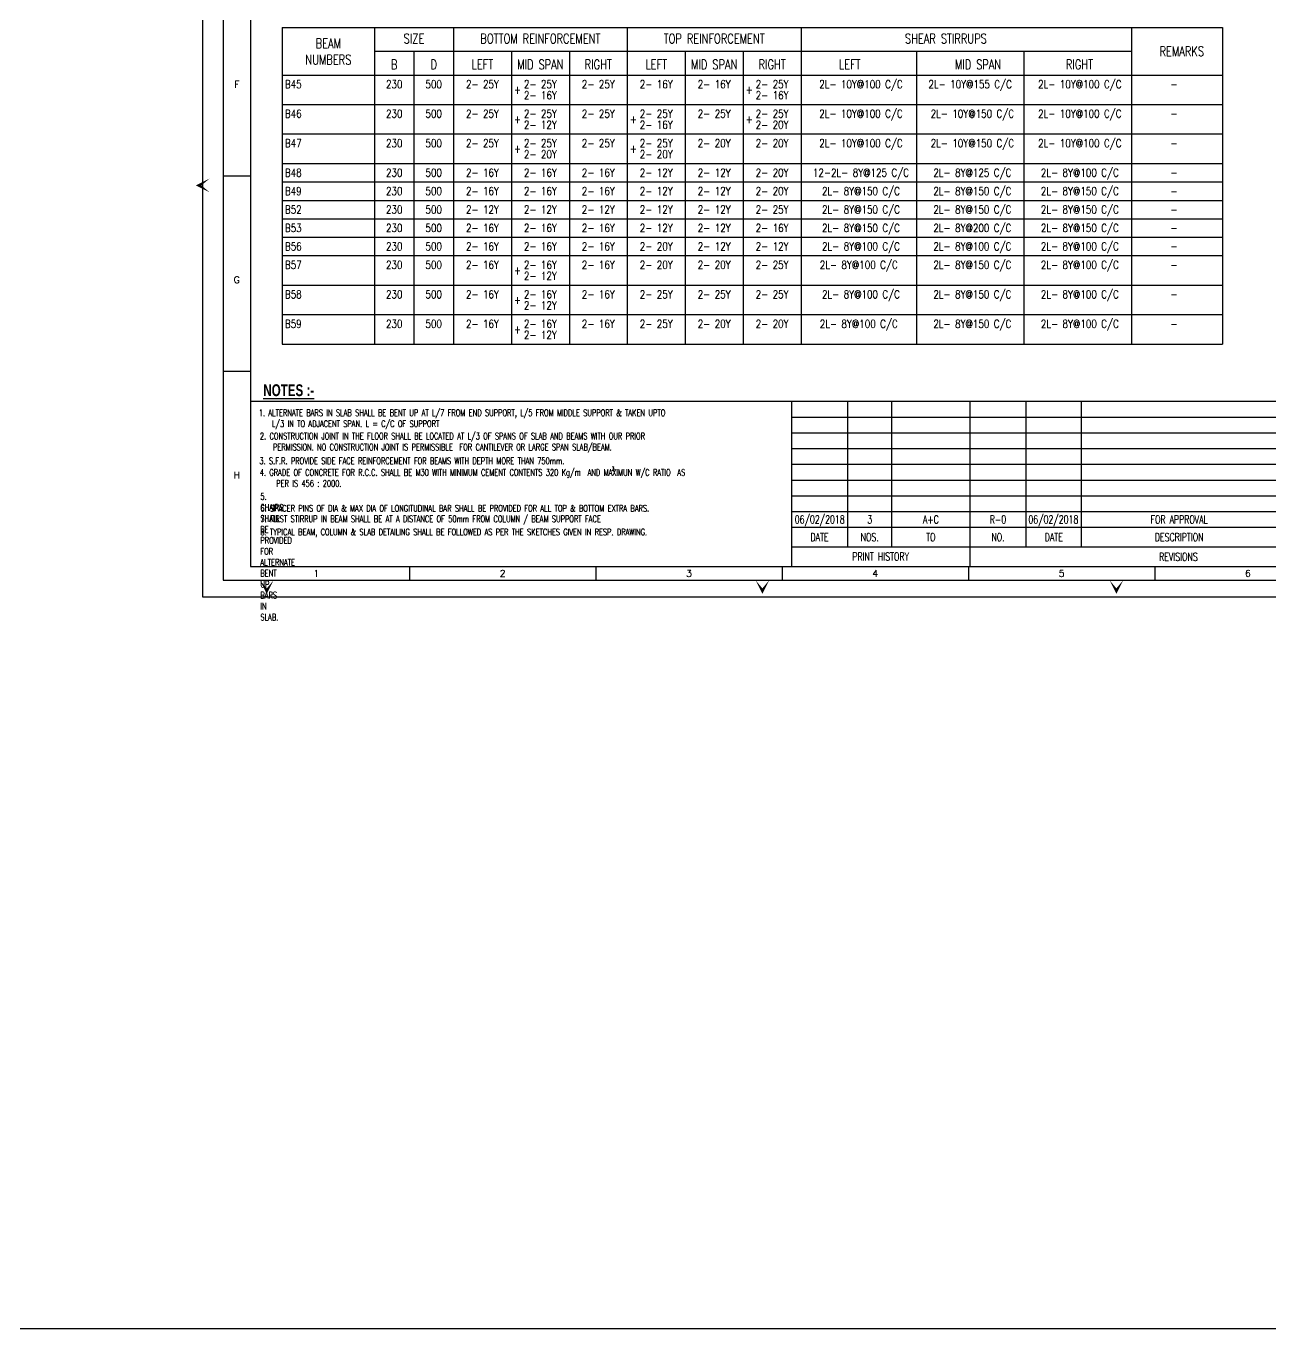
# Model space of a CAD drawing. Header units: millimetres. Extents: x 2659630 to 6742168, y -2425387 to -732288.
# Drawn here: x 4010577 to 4057811, y -1264311 to -1214830 of the extents above; entities that cross this region are included whole.
import ezdxf
from ezdxf.enums import TextEntityAlignment as Align

# ---------------------------------------------------------------- set-up
doc = ezdxf.new("R2010")
doc.units = ezdxf.units.MM
for name, color, linetype in [('FRAME TABLE', 5, 'Continuous'), ('PNA', 8, 'Continuous'), ('S-COLUMN NO', 2, 'Continuous'), ('S-GRIDE NO', 1, 'Continuous'), ('TEXT (SHEET)', 4, 'Continuous'), ('TEXT MIDIUM', 2, 'Continuous'), ('TEXT NORMAL', 4, 'Continuous'), ('TEXT SHEDULE BEAM', 4, 'Continuous')]:
    doc.layers.add(name, color=color, linetype=linetype)
doc.layers.add('TEXT', color=150, linetype='Continuous', lineweight=25)
doc.styles.add('Arial_B_1', font='arialbd.ttf', dxfattribs={"height": 100.682842})
doc.styles.add('ROMANS', font='r.shx', dxfattribs={"width": 0.7})

# ---------------------------------------------------------------- blocks, each defined once
blk = doc.blocks.new('FOLDER')
at = {"layer": 'PNA'}
for points in [[(-1250, 2500), (0, 0), (0, 1000)], [(1250, 2500), (0, 0), (0, 1000)]]:
    blk.add_solid(points, dxfattribs=at)
blk = doc.blocks.new('A1_SHEET.')
at = {"color": 1}
for p, q in [((828.5, 71.9), (17.5, 71.9)), ((216.12, 25.64), (435.51, 25.64)), ((216.12, 18.44), (434.78, 18.44))]:
    blk.add_line(p, q, dxfattribs=at)
for p, q in [((236.89, 18.44), (236.89, 71.9)), ((252.98, 18.44), (252.98, 71.9)), ((302.31, 18.44), (302.31, 71.9)), ((322.73, 18.44), (322.73, 71.9))]:
    blk.add_line(p, q)
at = {"color": 5, "linetype": 'ByBlock', "lineweight": -2}
for p, q in [((216.24, 66.12), (434.78, 66.12)), ((216.24, 60.33), (434.78, 60.33)), ((216.24, 54.55), (434.78, 54.55)), ((216.24, 48.77), (434.78, 48.77)), ((216.24, 42.98), (434.78, 42.98)), ((216.24, 37.2), (434.78, 37.2)), ((216.24, 31.42), (434.78, 31.42))]:
    blk.add_line(p, q, dxfattribs=at)
at = {"flags": 128}
blk.add_lwpolyline([(0, 0), (0, 594), (841, 594), (841, 0)], close=True, dxfattribs=at)
at = {"color": 1, "const_width": 0.575}
for points in [[(216.24, 11.33), (216.24, 71.9)], [(281.75, 11.33), (281.75, 71.9)]]:
    blk.add_lwpolyline(points, dxfattribs=at)
at = {"layer": 'PNA'}
for p, q in [((7.5, 154.7), (17.5, 154.7)), ((7.5, 82.95), (17.5, 82.95)), ((75.92, 11.2), (75.92, 6.2)), ((144.33, 11.2), (144.33, 6.2)), ((212.75, 11.2), (212.75, 6.2)), ((281.17, 11.2), (281.17, 6.2)), ((349.58, 11.2), (349.58, 6.2))]:
    blk.add_line(p, q, dxfattribs=at)
at = {"layer": 'PNA', "color": 1}
for points in [[(7.5, 6.2), (833.5, 6.2), (833.5, 587.8), (7.5, 587.8)], [(17.5, 11.2), (828.5, 11.2), (828.5, 582.8), (17.5, 582.8)]]:
    blk.add_lwpolyline(points, close=True, dxfattribs=at)
at = {"layer": 'PNA', "xscale": 0.0020000000001672, "yscale": 0.0020000000001672, "zscale": 0.0020000000001672, "rotation": 270}
blk.add_blockref('FOLDER', (-2.5, 151.2), dxfattribs=at)
at = {"layer": 'PNA', "xscale": 0.0020000000043068, "yscale": 0.0020000000043068, "zscale": 0.0020000000043068}
for p in [(23.5, 1.2), (205.5, 1.2), (335.5, 1.2)]:
    blk.add_blockref('FOLDER', p, dxfattribs=at)
at = {"layer": 'PNA', "style": 'ROMANS'}
for s, p in [('F', (12.5, 188.3)), ('G', (12.5, 116.55)), ('H', (12.5, 44.8)), ('1', (41.72, 8.7)), ('2', (110.13, 8.7)), ('3', (178.55, 8.7)), ('4', (246.97, 8.7)), ('5', (315.38, 8.7)), ('6', (383.8, 8.7))]:
    blk.add_text(s, height=2.5, dxfattribs=at).set_placement(p, align=Align.MIDDLE)
at = {"layer": 'TEXT (SHEET)', "color": 4, "style": 'ROMANS', "width": 0.7}
for s, p in [('DATE', (226.5, 22.04)), ('NOS.', (244.93, 22.04)), ('TO', (267.36, 22.04)), ('NO.', (292.03, 22.04)), ('DATE', (312.52, 22.04)), ('DESCRIPTION', (358.56, 22.04)), ('PRINT HISTORY', (248.93, 14.89)), ('REVISIONS', (358.27, 14.82))]:
    blk.add_text(s, height=3, dxfattribs=at).set_placement(p, align=Align.MIDDLE_CENTER)

msp = doc.modelspace()

# ---------------------------------------------------------------- linework, layer by layer
at = {"layer": 'FRAME TABLE', "color": 7}
for p, q in [((4020307.051, -1214889.246), (4056006.628, -1214889.246)), ((4020307.051, -1214889.246), (4020307.051, -1216689.246)), ((4023807.051, -1214889.246), (4023807.051, -1216689.246)), ((4026807.051, -1214889.246), (4026807.051, -1216689.246)), ((4033407.051, -1214889.246), (4033407.051, -1216689.246)), ((4040007.051, -1214889.246), (4040007.051, -1216689.246)), ((4052548.821, -1214889.246), (4052548.821, -1216689.246)), ((4056006.628, -1214889.246), (4056006.628, -1216689.246)), ((4025307.051, -1215789.246), (4025307.051, -1216689.246)), ((4029007.051, -1215789.246), (4029007.051, -1216689.246)), ((4031207.051, -1215789.246), (4031207.051, -1216689.246)), ((4035607.051, -1215789.246), (4035607.051, -1216689.246)), ((4037807.051, -1215789.246), (4037807.051, -1216689.246)), ((4044387.641, -1215789.246), (4044387.641, -1216689.246)), ((4048468.231, -1215789.246), (4048468.231, -1216689.246)), ((4020307.051, -1216689.246), (4020307.051, -1226909.246)), ((4020307.051, -1216689.246), (4056006.628, -1216689.246)), ((4020307.051, -1216689.246), (4056006.628, -1216689.246)), ((4023807.051, -1216689.246), (4023807.051, -1226909.246)), ((4025307.051, -1216689.246), (4025307.051, -1226909.246)), ((4026807.051, -1216689.246), (4026807.051, -1226909.246)), ((4029007.051, -1216689.246), (4029007.051, -1226909.246)), ((4031207.051, -1216689.246), (4031207.051, -1226909.246)), ((4033407.051, -1216689.246), (4033407.051, -1226909.246)), ((4035607.051, -1216689.246), (4035607.051, -1226909.246)), ((4037807.051, -1216689.246), (4037807.051, -1226909.246)), ((4040007.051, -1216689.246), (4040007.051, -1226909.246)), ((4044387.641, -1216689.246), (4044387.641, -1226909.246)), ((4048468.231, -1216689.246), (4048468.231, -1226909.246)), ((4052548.821, -1216689.246), (4052548.821, -1226909.246)), ((4056006.628, -1216689.246), (4056006.628, -1226909.246)), ((4020307.051, -1226909.246), (4056006.628, -1226909.246))]:
    msp.add_line(p, q, dxfattribs=at)
at = {"layer": 'FRAME TABLE'}
for p, q in [((4023807.051, -1215789.246), (4052548.821, -1215789.246)), ((4020307.051, -1217809.246), (4056006.628, -1217809.246)), ((4020307.051, -1218929.246), (4056006.628, -1218929.246)), ((4020307.051, -1220049.246), (4056006.628, -1220049.246)), ((4020307.051, -1220749.246), (4056006.628, -1220749.246)), ((4020307.051, -1221449.246), (4056006.628, -1221449.246)), ((4020307.051, -1222149.246), (4056006.628, -1222149.246)), ((4020307.051, -1222849.246), (4056006.628, -1222849.246)), ((4020307.051, -1222849.246), (4056006.628, -1222849.246)), ((4020307.051, -1223549.246), (4056006.628, -1223549.246)), ((4020307.051, -1223549.246), (4056006.628, -1223549.246)), ((4020307.051, -1224669.246), (4056006.628, -1224669.246)), ((4020307.051, -1225789.246), (4056006.628, -1225789.246))]:
    msp.add_line(p, q, dxfattribs=at)
at = {"layer": 'S-COLUMN NO', "ltscale": 2500}
msp.add_lwpolyline([(3814845.884, -1073997.354), (4322310.866, -1073997.354), (4322310.866, -1264311.494), (3814845.884, -1264311.494)], close=True, dxfattribs=at)

# ---------------------------------------------------------------- block references
at = {"xscale": 103.4096789536267, "yscale": 103.4096789536267, "zscale": 103.4096789536267}
msp.add_blockref('A1_SHEET.', (4017286.329, -1236518.147), dxfattribs=at)

# ---------------------------------------------------------------- texts
at = {"layer": 'S-GRIDE NO', "style": 'Arial_B_1', "width": 0.7}
msp.add_text('%%UNOTES :-', height=449.89191, rotation=360, dxfattribs=at).set_placement((4019586.674, -1228885.285))
at = {"layer": 'TEXT', "color": 2, "style": 'ROMANS', "width": 0.7}
for s, height, p in [('06/02/2018', 310.229, (4040715.014, -1233568.197)), ('3', 310.229, (4042614.768, -1233568.197)), ('3', 310.229, (4042614.768, -1233568.197)), ('A+C', 310.229, (4044934.216, -1233568.197)), ('A+C', 310.229, (4044934.216, -1233568.197)), ('R-0', 310.229, (4047484.757, -1233568.197)), ('R-0', 310.229, (4047484.757, -1233568.197)), ('06/02/2018', 310.229, (4049587.759, -1233568.197)), ('FOR APPROVAL', 310.22904, (4054365.129, -1233568.197))]:
    msp.add_text(s, height=height, dxfattribs=at).set_placement(p, align=Align.MIDDLE_CENTER)
at = {"layer": 'TEXT MIDIUM', "style": 'ROMANS', "width": 0.75}
for s, p in [('SIZE', (4025307.051, -1215489.246)), ('BOTTOM REINFORCEMENT', (4030107.051, -1215489.246)), ('TOP REINFORCEMENT', (4036707.051, -1215489.246)), ('SHEAR STIRRUPS', (4045507.051, -1215489.246)), ('NUMBERS', (4022057.051, -1216289.246))]:
    msp.add_text(s, height=364.8, dxfattribs=at).set_placement(p, align=Align.CENTER)
for s, p in [('BEAM', (4022057.051, -1215489.246)), ('REMARKS', (4054464.858, -1215789.246)), ('B', (4024557.051, -1216289.246)), ('D', (4026057.051, -1216289.246)), ('LEFT', (4027907.051, -1216289.246)), ('MID SPAN', (4030107.051, -1216289.246)), ('RIGHT', (4032307.051, -1216289.246)), ('LEFT', (4034507.051, -1216289.246)), ('MID SPAN', (4036707.051, -1216289.246)), ('RIGHT', (4038907.051, -1216289.246)), ('LEFT', (4041857.051, -1216289.246)), ('MID SPAN', (4046727.051, -1216289.246)), ('RIGHT', (4050577.051, -1216289.246))]:
    msp.add_text(s, height=364.8, dxfattribs=at).set_placement(p, align=Align.MIDDLE)
at = {"layer": 'TEXT NORMAL', "style": 'ROMANS', "width": 0.7}
msp.add_text('3', height=150, dxfattribs=at).set_placement((4032811.236, -1231722.228))
at = {"layer": 'TEXT NORMAL', "char_height": 250, "attachment_point": 1, "style": 'ROMANS'}
for s, insert, width in [('\\pi-500,l500;1. ALTERNATE BARS IN SLAB SHALL BE BENT UP AT L/7 FROM END SUPPORT, L/5 FROM MIDDLE SUPPORT & TAKEN UPTO L/3 IN TO ADJACENT SPAN. L = C/C OF SUPPORT', (4019413.188, -1229390.031), 16150), ('\\pi-500,l500;{\\W0.7;2. CONSTRUCTION JOINT IN THE FLOOR SHALL BE LOCATED AT L/3 OF SPANS OF SLAB AND BEAMS WITH OUR PRIOR PERMISSION. NO CONSTRUCTION JOINT IS PERMISSIBLE  FOR CANTILEVER OR LARGE SPAN SLAB/BEAM.} ', (4019458.041, -1230278.152), 16133.33333), ('3. S.F.R. PROVIDE SIDE FACE REINFORCEMENT FOR BEAMS WITH DEPTH MORE THAN 750mm.', (4019436.364, -1231220.716), 15991.46024), ('\\pxi-2.5,l2.5,t1.25;{\\W0.7;4. GRADE OF CONCRETE FOR R.C.C. SHALL BE M30 WITH MINIMUM CEMENT CONTENTS 320 Kg/m  AND MAXIMUN W/C RATIO  AS PER IS 456 : 2000.}', (4019451.386, -1231657.597), 17166.66667), ('{\\W0.7;5. CHAIRS SHALL BE PROVIDED FOR ALTERNATE BENT UP BARS IN SLAB.}', (4019475.187, -1232570.716), 0.7), ('{\\W0.7;6. SPACER PINS OF DIA & MAX DIA OF LONGITUDINAL BAR SHALL BE PROVIDED FOR ALL TOP & BOTTOM EXTRA BARS.}', (4019475.187, -1233020.716), 17564.77004), ('{\\W0.7;7. FIRST STIRRUP IN BEAM SHALL BE AT A DISTANCE OF 50mm FROM COLUMN / BEAM SUPPORT FACE}', (4019475.187, -1233424.514), 16108.33333), ('{\\W0.7;8. TYPICAL BEAM, COLUMN & SLAB DETAILING SHALL BE FOLLOWED AS PER THE SKETCHES GIVEN IN RESP. DRAWING.}', (4019475.187, -1233920.716), 17418.40488)]:
    msp.add_mtext(s, dxfattribs=dict(at, insert=insert, width=width))
at = {"layer": 'TEXT SHEDULE BEAM', "style": 'ROMANS', "width": 0.8}
for s, p in [('B45', (4020407.051, -1217039.246)), ('B46', (4020407.051, -1218159.246)), ('B47', (4020407.051, -1219279.246)), ('B48', (4020407.051, -1220399.246)), ('B49', (4020407.051, -1221099.246)), ('B52', (4020407.051, -1221799.246)), ('B53', (4020407.051, -1222499.246)), ('B56', (4020407.051, -1223199.246)), ('B57', (4020407.051, -1223899.246)), ('B58', (4020407.051, -1225019.246)), ('B59', (4020407.051, -1226139.246))]:
    msp.add_text(s, height=304, dxfattribs=at).set_placement(p, align=Align.MIDDLE_LEFT)
for s, p in [('230', (4024557.051, -1217039.246)), ('500', (4026057.051, -1217039.246)), ('2- 25Y', (4027907.051, -1217039.246)), ('+', (4029238.897, -1217249.246)), ('2- 25Y', (4030107.051, -1217039.246)), ('2- 25Y', (4032307.051, -1217039.246)), ('2- 16Y', (4034507.051, -1217039.246)), ('2- 16Y', (4036707.051, -1217039.246)), ('+', (4038038.897, -1217249.246)), ('2- 25Y', (4038907.051, -1217039.246)), (' 2L- 10Y@100 C/C', (4042197.346, -1217039.246)), ('2L- 10Y@155 C/C', (4046427.936, -1217039.246)), (' 2L- 10Y@100 C/C', (4050508.526, -1217039.246)), ('-', (4054169.227, -1217039.246)), ('2- 16Y', (4030107.051, -1217459.246)), ('2- 16Y', (4038907.051, -1217459.246)), ('230', (4024557.051, -1218159.246)), ('500', (4026057.051, -1218159.246)), ('2- 25Y', (4027907.051, -1218159.246)), ('2- 25Y', (4030107.051, -1218159.246)), ('2- 25Y', (4032307.051, -1218159.246)), ('2- 25Y', (4034507.051, -1218159.246)), ('2- 25Y', (4036707.051, -1218159.246)), ('2- 25Y', (4038907.051, -1218159.246)), (' 2L- 10Y@100 C/C', (4042197.346, -1218159.246)), (' 2L- 10Y@150 C/C', (4046427.936, -1218159.246)), (' 2L- 10Y@100 C/C', (4050508.526, -1218159.246)), ('-', (4054169.227, -1218159.246)), ('+', (4029238.897, -1218369.246)), ('2- 12Y', (4030107.051, -1218579.246)), ('+', (4033638.897, -1218369.246)), ('2- 16Y', (4034507.051, -1218579.246)), ('+', (4038038.897, -1218369.246)), ('2- 20Y', (4038907.051, -1218579.246)), ('230', (4024557.051, -1219279.246)), ('500', (4026057.051, -1219279.246)), ('2- 25Y', (4027907.051, -1219279.246)), ('2- 25Y', (4030107.051, -1219279.246)), ('2- 25Y', (4032307.051, -1219279.246)), ('2- 25Y', (4034507.051, -1219279.246)), ('2- 20Y', (4036707.051, -1219279.246)), ('2- 20Y', (4038907.051, -1219279.246)), (' 2L- 10Y@100 C/C', (4042197.346, -1219279.246)), (' 2L- 10Y@150 C/C', (4046427.936, -1219279.246)), (' 2L- 10Y@100 C/C', (4050508.526, -1219279.246)), ('+', (4029238.897, -1219489.246)), ('2- 20Y', (4030107.051, -1219699.246)), ('+', (4033638.897, -1219489.246)), ('2- 20Y', (4034507.051, -1219699.246)), ('-', (4054169.227, -1219279.246)), (' 12-2L- 8Y@125 C/C', (4042197.346, -1220399.246)), (' 2L- 8Y@125 C/C', (4046427.936, -1220399.246)), (' 2L- 8Y@100 C/C', (4050508.526, -1220399.246)), ('230', (4024557.051, -1220399.246)), ('500', (4026057.051, -1220399.246)), ('2- 16Y', (4027907.051, -1220399.246)), ('2- 16Y', (4030107.051, -1220399.246)), ('2- 16Y', (4032307.051, -1220399.246)), ('2- 12Y', (4034507.051, -1220399.246)), ('2- 12Y', (4036707.051, -1220399.246)), ('2- 20Y', (4038907.051, -1220399.246)), ('-', (4054169.227, -1220399.246)), ('230', (4024557.051, -1221099.246)), ('500', (4026057.051, -1221099.246)), ('2- 16Y', (4027907.051, -1221099.246)), ('2- 16Y', (4030107.051, -1221099.246)), ('2- 16Y', (4032307.051, -1221099.246)), ('2- 12Y', (4034507.051, -1221099.246)), ('2- 12Y', (4036707.051, -1221099.246)), ('2- 20Y', (4038907.051, -1221099.246)), (' 2L- 8Y@150 C/C', (4042197.346, -1221099.246)), (' 2L- 8Y@150 C/C', (4046427.936, -1221099.246)), (' 2L- 8Y@150 C/C', (4050508.526, -1221099.246)), ('-', (4054169.227, -1221099.246)), ('230', (4024557.051, -1221799.246)), ('500', (4026057.051, -1221799.246)), ('2- 12Y', (4027907.051, -1221799.246)), ('2- 12Y', (4030107.051, -1221799.246)), ('2- 12Y', (4032307.051, -1221799.246)), ('2- 12Y', (4034507.051, -1221799.246)), ('2- 12Y', (4036707.051, -1221799.246)), ('2- 25Y', (4038907.051, -1221799.246)), (' 2L- 8Y@150 C/C', (4042197.346, -1221799.246)), (' 2L- 8Y@150 C/C', (4046427.936, -1221799.246)), (' 2L- 8Y@150 C/C', (4050508.526, -1221799.246)), ('-', (4054169.227, -1221799.246)), ('230', (4024557.051, -1222499.246)), ('500', (4026057.051, -1222499.246)), ('2- 16Y', (4027907.051, -1222499.246)), ('2- 16Y', (4030107.051, -1222499.246)), ('2- 16Y', (4032307.051, -1222499.246)), ('2- 12Y', (4034507.051, -1222499.246)), ('2- 12Y', (4036707.051, -1222499.246)), ('2- 16Y', (4038907.051, -1222499.246)), (' 2L- 8Y@150 C/C', (4042197.346, -1222499.246)), (' 2L- 8Y@200 C/C', (4046427.936, -1222499.246)), (' 2L- 8Y@150 C/C', (4050508.526, -1222499.246)), ('-', (4054169.227, -1222499.246)), ('230', (4024557.051, -1223199.246)), ('500', (4026057.051, -1223199.246)), ('2- 16Y', (4027907.051, -1223199.246)), ('2- 16Y', (4030107.051, -1223199.246)), ('2- 16Y', (4032307.051, -1223199.246)), ('2- 20Y', (4034507.051, -1223199.246)), ('2- 12Y', (4036707.051, -1223199.246)), ('2- 12Y', (4038907.051, -1223199.246)), (' 2L- 8Y@100 C/C', (4042197.346, -1223199.246)), (' 2L- 8Y@100 C/C', (4046427.936, -1223199.246)), (' 2L- 8Y@100 C/C', (4050508.526, -1223199.246)), ('-', (4054169.227, -1223199.246)), ('230', (4024557.051, -1223899.246)), ('500', (4026057.051, -1223899.246)), ('2- 16Y', (4027907.051, -1223899.246)), ('+', (4029238.897, -1224109.246)), ('2- 16Y', (4030107.051, -1223899.246)), ('2- 16Y', (4032307.051, -1223899.246)), ('2- 20Y', (4034507.051, -1223899.246)), ('2- 20Y', (4036707.051, -1223899.246)), ('2- 25Y', (4038907.051, -1223899.246)), ('2L- 8Y@100 C/C', (4042197.346, -1223899.246)), (' 2L- 8Y@150 C/C', (4046427.936, -1223899.246)), (' 2L- 8Y@100 C/C', (4050508.526, -1223899.246)), ('-', (4054169.227, -1223899.246)), ('2- 12Y', (4030107.051, -1224319.246)), ('230', (4024557.051, -1225019.246)), ('500', (4026057.051, -1225019.246)), ('2- 16Y', (4027907.051, -1225019.246)), ('+', (4029238.897, -1225229.246)), ('2- 16Y', (4030107.051, -1225019.246)), ('2- 16Y', (4032307.051, -1225019.246)), ('2- 25Y', (4034507.051, -1225019.246)), ('2- 25Y', (4036707.051, -1225019.246)), ('2- 25Y', (4038907.051, -1225019.246)), (' 2L- 8Y@100 C/C', (4042197.346, -1225019.246)), (' 2L- 8Y@150 C/C', (4046427.936, -1225019.246)), (' 2L- 8Y@100 C/C', (4050508.526, -1225019.246)), ('-', (4054169.227, -1225019.246)), ('2- 12Y', (4030107.051, -1225439.246)), ('230', (4024557.051, -1226139.246)), ('500', (4026057.051, -1226139.246)), ('2- 16Y', (4027907.051, -1226139.246)), ('2- 16Y', (4030107.051, -1226139.246)), ('2- 16Y', (4032307.051, -1226139.246)), ('2- 25Y', (4034507.051, -1226139.246)), ('2- 20Y', (4036707.051, -1226139.246)), ('2- 20Y', (4038907.051, -1226139.246)), ('2L- 8Y@100 C/C', (4042197.346, -1226139.246)), (' 2L- 8Y@150 C/C', (4046427.936, -1226139.246)), (' 2L- 8Y@100 C/C', (4050508.526, -1226139.246)), ('+', (4029238.897, -1226349.246)), ('2- 12Y', (4030107.051, -1226559.246)), ('-', (4054169.227, -1226139.246))]:
    msp.add_text(s, height=304, dxfattribs=at).set_placement(p, align=Align.MIDDLE_CENTER)

doc.saveas('drawing.dxf')
